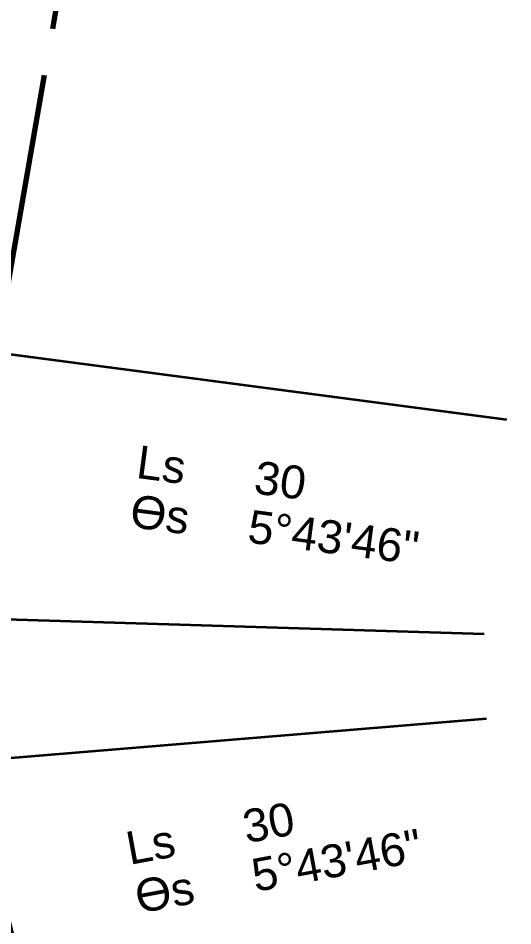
# Model space of a CAD drawing. Extents: x 320145 to 321236, y 534817 to 538266.
# Drawn here: x 321029.9 to 321082.4, y 537057.1 to 537153.5 of the extents above; entities that cross this region are included whole.
import ezdxf

# ---------------------------------------------------------------- set-up
doc = ezdxf.new("R2010")
doc.units = 0
doc.linetypes.add('LOT-RW', pattern=[55, 5, -5, 30, -5, 5, -5])
doc.layers.get('0').update_dxf_attribs({"linetype": 'CONTINUOUS'})
for name, color, linetype, lineweight in [('C-ALGN-L1000Q1-CURV @ 1', 2, 'CONTINUOUS', 35), ('C-ALGN-L1000Q1-TEXT', 2, 'CONTINUOUS', 35), ('C-RWAY-BNDY', 4, 'LOT-RW', 70)]:
    doc.layers.add(name, color=color, linetype=linetype, lineweight=lineweight)
doc.styles.add('CurveData', font='arial.ttf')

# ---------------------------------------------------------------- blocks, each defined once
blk = doc.blocks.new('curve_data_spiral')
at = {"color": 0, "linetype": 'Continuous', "lineweight": -2, "transparency": 16777216, "style": 'CurveData'}
for s, p in [('Ls', (0, 0)), ('Ɵs', (0, -1.5))]:
    blk.add_text(s, height=1, dxfattribs=at).set_placement(p)
for tag, p in [('LENGTH', (3.6, 0)), ('ANGLE', (3.6, -1.5))]:
    blk.add_attdef(tag, p, '', height=1, dxfattribs=at)

msp = doc.modelspace()

# ---------------------------------------------------------------- linework, layer by layer
at = {"layer": 'C-ALGN-L1000Q1-TEXT'}
for p, q in [((321012.285, 537120.046), (321081.686, 537110.907)), ((321009.371, 537090.302), (321079.337, 537088.137)), ((321009.808, 537073.392), (321079.569, 537079.171))]:
    msp.add_line(p, q, dxfattribs=at)
at = {"layer": 'C-RWAY-BNDY', "flags": 128}
msp.add_lwpolyline([(320177.649, 534817.191), (320205.679, 534844.591), (320222.297, 534860.844), (320239.426, 534877.585), (320257.499, 534895.254), (320294.679, 535046.689), (320305.368, 535075.48), (320351.992, 535084.605), (320375.065, 535134.532), (320335.788, 535144.226), (320400.772, 535227.73), (320423.899, 535232.678), (320453.033, 535261.966), (320479.62, 535312.73), (320489.107, 535365.301), (320484.857, 535542.124), (320475.478, 535627.244), (320484.558, 535662.582), (320512.339, 535690.102), (320534.611, 535704.204), (320663.3, 535738.226), (320704.888, 535773.985), (320722.641, 535815.649), (320758.225, 535814.2), (320768.937, 535880.155, 0.177535), (320761.184, 535917.778), (320735.254, 535961.068, -0.119791), (320726.546, 535989.084), (320724.639, 536018.361, -0.279041), (320732.307, 536032.944, 0.22949), (320763.961, 536081.557), (320771.249, 536139.165, -0.314991), (320826.503, 536200.084), (320876.487, 536211.266, 0.56865), (320921.463, 536196.719), (320929.609, 536203.882), (320982.113, 536168.135), (321000.809, 536187.621), (321019.494, 536207.097), (321034.027, 536222.255), (321048.7, 536237.554), (321051.742, 536240.725), (321068.011, 536257.679, 0.810893), (321020.642, 536338.993), (321025.624, 536353.729), (321044.984, 536381.198), (321014.192, 536382.224), (321020.381, 536413.827), (321018.632, 536463.734), (320978.729, 536529.336), (321010.944, 536557.713), (321016.958, 536605.6), (321024.955, 536670.945), (321028.512, 536700.011), (321026.709, 536774.608), (321008.655, 536791.365), (321012.578, 536821.754), (321023.106, 536848.835), (321033.025, 536918.552), (321039.981, 536939.097), (321042.238, 536973.63), (321042.568, 537003.254), (321023.11, 537080.12), (321025.443, 537106.252), (321034.948, 537160.496), (321022.795, 537204.051), (321009.683, 537228.504), (320995.252, 537256.435), (320979.583, 537286.76), (320967.061, 537342.928), (320954.321, 537426.976), (320922.475, 537553.161)], format="xyb", dxfattribs=at)

# ---------------------------------------------------------------- block references
at = {"layer": 'C-ALGN-L1000Q1-CURV @ 1'}
for p, xscale, yscale, zscale, rotation in [((321042.275, 537104.711), 3.5, 3.5, 3.5, 352.4978665379291), ((321041.688, 537063.618), 3.499999999999999, 3.499999999999999, 3.499999999999999, 10.4652628972476)]:
    msp.add_blockref('curve_data_spiral', p, dxfattribs=dict(at, xscale=xscale, yscale=yscale, zscale=zscale, rotation=rotation)).add_auto_attribs({'LENGTH': '30', 'ANGLE': '5%%d43\'46"'})

doc.saveas('drawing.dxf')
